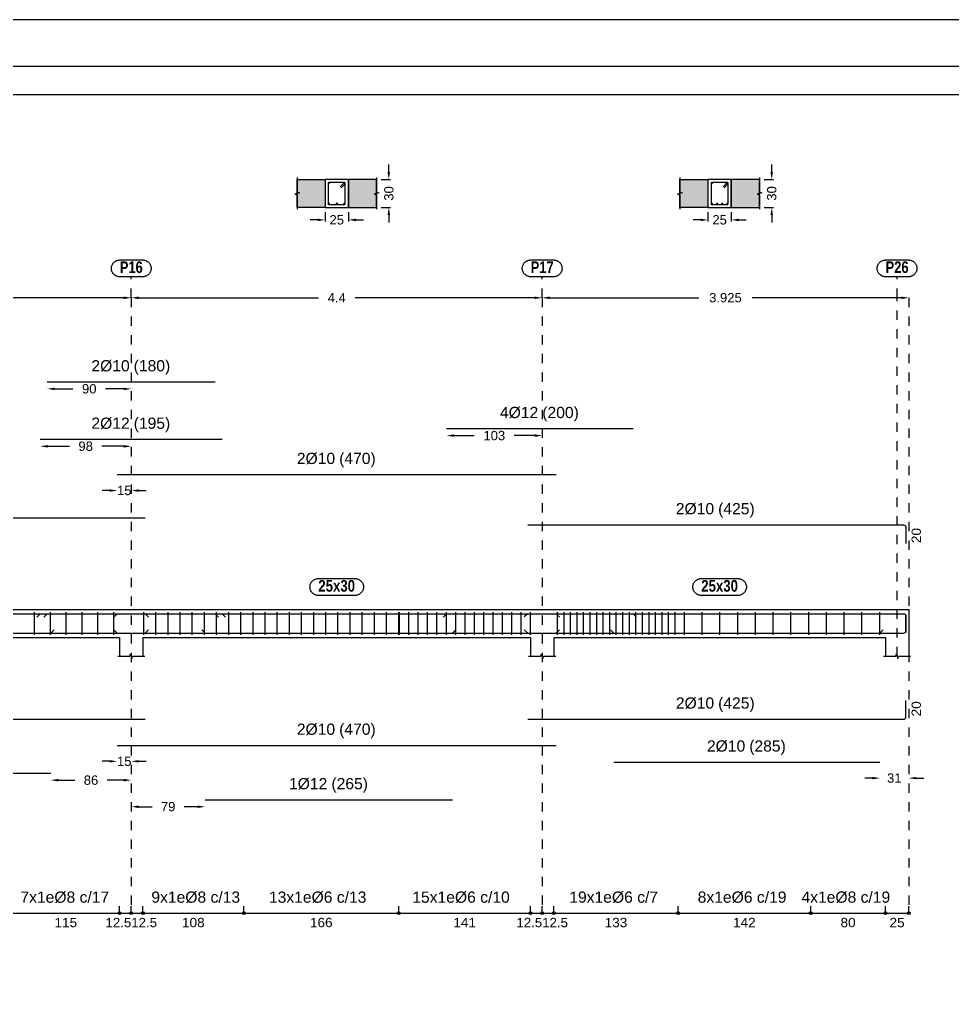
# Model space of a CAD drawing. Extents: x 2455 to 9764, y -806 to 181.
# Drawn here: x 5068.25 to 5078.23, y -398.28 to -387.73 of the extents above; entities that cross this region are included whole.
import ezdxf
from ezdxf.enums import TextEntityAlignment as Align

# ---------------------------------------------------------------- set-up
doc = ezdxf.new("R2010")
doc.units = 0
doc.header["$LTSCALE"] = 0.2
doc.header["$MEASUREMENT"] = 0
doc.linetypes.add('CYPE_RAYAPUNTO', pattern=[0.4125, 0.2025, -0.105, 0, -0.105])
doc.linetypes.add('PUNTOS2', pattern=[0.125, 0, -0.125])
doc.layers.add('01_cartela', color=6, linetype='CONTINUOUS', plot=False)
for name, color, linetype in [('01_cotas', 4, 'CONTINUOUS'), ('01_parcela', 7, 'CONTINUOUS'), ('01_primera', 5, 'CONTINUOUS'), ('ALZ_CONT_NUDOS', 5, 'CONTINUOUS'), ('ALZ_CONT_VIG_HORMIGON', 5, 'CONTINUOUS'), ('ALZ_COT_COT_LIN_APOYOS', 120, 'CYPE_RAYAPUNTO'), ('ALZ_REF_REF_REFERENCIA', 3, 'CONTINUOUS'), ('ALZ_REF_TEXTO_REF_NOMBRE', 3, 'CONTINUOUS'), ('ARM_LONGITUDINAL_Ø10', 4, 'CONTINUOUS'), ('ARM_LONGITUDINAL_Ø12', 4, 'CONTINUOUS'), ('ARM_TRANSVERSAL_Ø6', 4, 'CONTINUOUS'), ('ARM_TRANSVERSAL_Ø8', 4, 'CONTINUOUS'), ('SEC_CONT_FORJADOS_SECCION', 8, 'CONTINUOUS'), ('SEC_CONT_VIG_HORMIGON_SECCION', 2, 'CONTINUOUS'), ('UNI_CORTANTES', 3, 'CONTINUOUS')]:
    doc.layers.add(name, color=color, linetype=linetype)
doc.layers.add('VIG_CARAS', color=5, linetype='CONTINUOUS', lineweight=9)
doc.styles.add('BERNARDO', font='GOTHICB.TTF')
doc.styles.add('CYPETXT_0.15', font='arial.ttf', dxfattribs={"height": 0.1})
doc.styles.add('Estilo1', font='swissel.ttf')
doc.styles.add('NIEVES2', font='sanss___.ttf')
doc.styles.add('ROMANS', font='romans')
doc.dimstyles.new('DECIMAL-50', dxfattribs={"dimtxt": 0.08, "dimasz": 0.15, "dimexe": 0.05, "dimexo": 0.05, "dimgap": 0.09, "dimtad": 0, "dimzin": 0, "dimdsep": 46, "dimtxsty": 'ROMANS', "dimblk": 'DOTSMALL', "dimcen": 0.09, "dimclrt": 7, "dimadec": 0, "dimazin": 0, "dimtfac": 1.38, "dimtix": 1, "dimtofl": 0, "dimtmove": 2, "dimatfit": 3, "dimldrblk": 'OBLIQUE', "dimfxl": 1, "dimtolj": 1, "dimtzin": 0, "dimarcsym": 0})

# ---------------------------------------------------------------- blocks, each defined once
blk = doc.blocks.new('*D78')
at = {"layer": '01_cotas', "color": 0, "linetype": 'PUNTOS2', "lineweight": -2, "transparency": 16777216}
for p, q in [((5071.519, -389.789), (5071.519, -389.922)), ((5071.769, -389.789), (5071.769, -389.922))]:
    blk.add_line(p, q, dxfattribs=at)
at = {"layer": '01_cotas', "color": 0, "lineweight": -2, "transparency": 16777216}
for p, q in [((5071.439, -389.872), (5071.359, -389.872)), ((5071.849, -389.872), (5071.929, -389.872))]:
    blk.add_line(p, q, dxfattribs=at)
at = {"layer": '01_cotas', "color": 0, "transparency": 16777216}
for points in [[(5071.439, -389.859), (5071.439, -389.886), (5071.519, -389.872)], [(5071.849, -389.859), (5071.849, -389.886), (5071.769, -389.872)]]:
    blk.add_solid(points, dxfattribs=at)
at = {"layer": '01_cotas', "color": 5, "transparency": 16777216, "insert": (5071.644, -389.872), "char_height": 0.1, "attachment_point": 5, "style": 'Estilo1'}
blk.add_mtext('\\A1;25', dxfattribs=at)
blk = doc.blocks.new('*D79')
at = {"layer": '01_cotas', "color": 0, "lineweight": -2, "transparency": 16777216}
for p, q in [((5072.202, -389.359), (5072.202, -389.279)), ((5072.202, -389.819), (5072.202, -389.899))]:
    blk.add_line(p, q, dxfattribs=at)
at = {"layer": '01_cotas', "color": 0, "linetype": 'PUNTOS2', "lineweight": -2, "transparency": 16777216}
for p, q in [((5072.119, -389.439), (5072.252, -389.439)), ((5072.119, -389.739), (5072.252, -389.739))]:
    blk.add_line(p, q, dxfattribs=at)
at = {"layer": '01_cotas', "color": 0, "transparency": 16777216}
for points in [[(5072.188, -389.359), (5072.215, -389.359), (5072.202, -389.439)], [(5072.188, -389.819), (5072.215, -389.819), (5072.202, -389.739)]]:
    blk.add_solid(points, dxfattribs=at)
at = {"layer": '01_cotas', "color": 5, "transparency": 16777216, "insert": (5072.202, -389.589), "char_height": 0.1, "attachment_point": 5, "rotation": 90, "style": 'Estilo1'}
blk.add_mtext('\\A1;30', dxfattribs=at)
blk = doc.blocks.new('*D80')
at = {"layer": '01_cotas', "color": 0, "linetype": 'PUNTOS2', "lineweight": -2, "transparency": 16777216}
for p, q in [((5075.619, -389.789), (5075.619, -389.922)), ((5075.869, -389.789), (5075.869, -389.922))]:
    blk.add_line(p, q, dxfattribs=at)
at = {"layer": '01_cotas', "color": 0, "lineweight": -2, "transparency": 16777216}
for p, q in [((5075.539, -389.872), (5075.459, -389.872)), ((5075.949, -389.872), (5076.029, -389.872))]:
    blk.add_line(p, q, dxfattribs=at)
at = {"layer": '01_cotas', "color": 0, "transparency": 16777216}
for points in [[(5075.539, -389.859), (5075.539, -389.886), (5075.619, -389.872)], [(5075.949, -389.859), (5075.949, -389.886), (5075.869, -389.872)]]:
    blk.add_solid(points, dxfattribs=at)
at = {"layer": '01_cotas', "color": 5, "transparency": 16777216, "insert": (5075.744, -389.872), "char_height": 0.1, "attachment_point": 5, "style": 'Estilo1'}
blk.add_mtext('\\A1;25', dxfattribs=at)
blk = doc.blocks.new('*D81')
at = {"layer": '01_cotas', "color": 0, "lineweight": -2, "transparency": 16777216}
for p, q in [((5076.302, -389.359), (5076.302, -389.279)), ((5076.302, -389.819), (5076.302, -389.899))]:
    blk.add_line(p, q, dxfattribs=at)
at = {"layer": '01_cotas', "color": 0, "linetype": 'PUNTOS2', "lineweight": -2, "transparency": 16777216}
for p, q in [((5076.219, -389.439), (5076.352, -389.439)), ((5076.219, -389.739), (5076.352, -389.739))]:
    blk.add_line(p, q, dxfattribs=at)
at = {"layer": '01_cotas', "color": 0, "transparency": 16777216}
for points in [[(5076.288, -389.359), (5076.315, -389.359), (5076.302, -389.439)], [(5076.288, -389.819), (5076.315, -389.819), (5076.302, -389.739)]]:
    blk.add_solid(points, dxfattribs=at)
at = {"layer": '01_cotas', "color": 5, "transparency": 16777216, "insert": (5076.302, -389.589), "char_height": 0.1, "attachment_point": 5, "rotation": 90, "style": 'Estilo1'}
blk.add_mtext('\\A1;30', dxfattribs=at)
blk = doc.blocks.new('*D83')
at = {"layer": '01_cotas', "color": 0, "lineweight": -2, "transparency": 16777216}
for p, q in [((5065.124, -390.706), (5067.047, -390.706)), ((5069.364, -390.706), (5067.44, -390.706))]:
    blk.add_line(p, q, dxfattribs=at)
at = {"layer": '01_cotas', "color": 0, "transparency": 16777216}
for points in [[(5065.124, -390.693), (5065.124, -390.72), (5065.044, -390.706)], [(5069.364, -390.693), (5069.364, -390.72), (5069.444, -390.706)]]:
    blk.add_solid(points, dxfattribs=at)
at = {"layer": '01_cotas', "color": 5, "transparency": 16777216, "insert": (5067.244, -390.706), "char_height": 0.1, "attachment_point": 5, "style": 'Estilo1'}
blk.add_mtext('\\A1;4.4', dxfattribs=at)
blk = doc.blocks.new('*D84')
at = {"layer": '01_cotas', "color": 0, "lineweight": -2, "transparency": 16777216}
for p, q in [((5069.524, -390.706), (5071.447, -390.706)), ((5073.764, -390.706), (5071.84, -390.706))]:
    blk.add_line(p, q, dxfattribs=at)
at = {"layer": '01_cotas', "color": 0, "transparency": 16777216}
for points in [[(5069.524, -390.693), (5069.524, -390.72), (5069.444, -390.706)], [(5073.764, -390.693), (5073.764, -390.72), (5073.844, -390.706)]]:
    blk.add_solid(points, dxfattribs=at)
at = {"layer": '01_cotas', "color": 5, "transparency": 16777216, "insert": (5071.644, -390.706), "char_height": 0.1, "attachment_point": 5, "style": 'Estilo1'}
blk.add_mtext('\\A1;4.4', dxfattribs=at)
blk = doc.blocks.new('*D85')
at = {"layer": '01_cotas', "color": 0, "lineweight": -2, "transparency": 16777216}
for p, q in [((5073.924, -390.706), (5075.521, -390.706)), ((5077.689, -390.706), (5076.091, -390.706))]:
    blk.add_line(p, q, dxfattribs=at)
at = {"layer": '01_cotas', "color": 0, "transparency": 16777216}
for points in [[(5073.924, -390.693), (5073.924, -390.72), (5073.844, -390.706)], [(5077.689, -390.693), (5077.689, -390.72), (5077.769, -390.706)]]:
    blk.add_solid(points, dxfattribs=at)
at = {"layer": '01_cotas', "color": 5, "transparency": 16777216, "insert": (5075.806, -390.706), "char_height": 0.1, "attachment_point": 5, "style": 'Estilo1'}
blk.add_mtext('\\A1;3.925', dxfattribs=at)
blk = doc.blocks.new('*D88')
at = {"layer": '01_cotas', "color": 0, "lineweight": -2, "transparency": 16777216}
for p, q in [((5069.214, -392.77), (5069.134, -392.77)), ((5069.524, -392.77), (5069.604, -392.77))]:
    blk.add_line(p, q, dxfattribs=at)
at = {"layer": '01_cotas', "color": 0, "transparency": 16777216}
for points in [[(5069.214, -392.757), (5069.214, -392.783), (5069.294, -392.77)], [(5069.524, -392.757), (5069.524, -392.783), (5069.444, -392.77)]]:
    blk.add_solid(points, dxfattribs=at)
at = {"layer": '01_cotas', "color": 5, "transparency": 16777216, "insert": (5069.369, -392.77), "char_height": 0.1, "attachment_point": 5, "style": 'Estilo1'}
blk.add_mtext('\\A1;15', dxfattribs=at)
blk = doc.blocks.new('*D89')
at = {"layer": '01_cotas', "color": 0, "lineweight": -2, "transparency": 16777216}
for p, q in [((5069.214, -395.669), (5069.134, -395.669)), ((5069.524, -395.669), (5069.604, -395.669))]:
    blk.add_line(p, q, dxfattribs=at)
at = {"layer": '01_cotas', "color": 0, "transparency": 16777216}
for points in [[(5069.214, -395.656), (5069.214, -395.682), (5069.294, -395.669)], [(5069.524, -395.656), (5069.524, -395.682), (5069.444, -395.669)]]:
    blk.add_solid(points, dxfattribs=at)
at = {"layer": '01_cotas', "color": 5, "transparency": 16777216, "insert": (5069.369, -395.669), "char_height": 0.1, "attachment_point": 5, "style": 'Estilo1'}
blk.add_mtext('\\A1;15', dxfattribs=at)
blk = doc.blocks.new('*D92')
at = {"layer": '01_cotas', "color": 0, "lineweight": -2, "transparency": 16777216}
for p, q in [((5068.549, -392.296), (5068.783, -392.296)), ((5069.364, -392.296), (5069.13, -392.296))]:
    blk.add_line(p, q, dxfattribs=at)
at = {"layer": '01_cotas', "color": 0, "transparency": 16777216}
for points in [[(5068.549, -392.283), (5068.549, -392.31), (5068.469, -392.296)], [(5069.364, -392.283), (5069.364, -392.31), (5069.444, -392.296)]]:
    blk.add_solid(points, dxfattribs=at)
at = {"layer": '01_cotas', "color": 5, "transparency": 16777216, "insert": (5068.956, -392.296), "char_height": 0.1, "attachment_point": 5, "style": 'Estilo1'}
blk.add_mtext('\\A1;98', dxfattribs=at)
blk = doc.blocks.new('*D93')
at = {"layer": '01_cotas', "color": 0, "lineweight": -2, "transparency": 16777216}
for p, q in [((5068.624, -391.681), (5068.82, -391.681)), ((5069.364, -391.681), (5069.167, -391.681))]:
    blk.add_line(p, q, dxfattribs=at)
at = {"layer": '01_cotas', "color": 0, "transparency": 16777216}
for points in [[(5068.624, -391.668), (5068.624, -391.695), (5068.544, -391.681)], [(5069.364, -391.668), (5069.364, -391.695), (5069.444, -391.681)]]:
    blk.add_solid(points, dxfattribs=at)
at = {"layer": '01_cotas', "color": 5, "transparency": 16777216, "insert": (5068.994, -391.681), "char_height": 0.1, "attachment_point": 5, "style": 'Estilo1'}
blk.add_mtext('\\A1;90', dxfattribs=at)
blk = doc.blocks.new('*D94')
at = {"layer": '01_cotas', "color": 0, "lineweight": -2, "transparency": 16777216}
for p, q in [((5072.899, -392.182), (5073.117, -392.182)), ((5073.764, -392.182), (5073.545, -392.182))]:
    blk.add_line(p, q, dxfattribs=at)
at = {"layer": '01_cotas', "color": 0, "transparency": 16777216}
for points in [[(5072.899, -392.168), (5072.899, -392.195), (5072.819, -392.182)], [(5073.764, -392.168), (5073.764, -392.195), (5073.844, -392.182)]]:
    blk.add_solid(points, dxfattribs=at)
at = {"layer": '01_cotas', "color": 5, "transparency": 16777216, "insert": (5073.331, -392.182), "char_height": 0.1, "attachment_point": 5, "style": 'Estilo1'}
blk.add_mtext('\\A1;103', dxfattribs=at)
blk = doc.blocks.new('*D96')
at = {"layer": '01_cotas', "color": 0, "lineweight": -2, "transparency": 16777216}
for p, q in [((5068.662, -395.871), (5068.839, -395.871)), ((5069.364, -395.871), (5069.186, -395.871))]:
    blk.add_line(p, q, dxfattribs=at)
at = {"layer": '01_cotas', "color": 0, "transparency": 16777216}
for points in [[(5068.662, -395.857), (5068.662, -395.884), (5068.582, -395.871)], [(5069.364, -395.857), (5069.364, -395.884), (5069.444, -395.871)]]:
    blk.add_solid(points, dxfattribs=at)
at = {"layer": '01_cotas', "color": 5, "transparency": 16777216, "insert": (5069.013, -395.871), "char_height": 0.1, "attachment_point": 5, "style": 'Estilo1'}
blk.add_mtext('\\A1;86', dxfattribs=at)
blk = doc.blocks.new('*D97')
at = {"layer": '01_cotas', "color": 0, "lineweight": -2, "transparency": 16777216}
for p, q in [((5069.524, -396.155), (5069.667, -396.155)), ((5070.155, -396.155), (5070.012, -396.155))]:
    blk.add_line(p, q, dxfattribs=at)
at = {"layer": '01_cotas', "color": 0, "transparency": 16777216}
for points in [[(5069.524, -396.142), (5069.524, -396.169), (5069.444, -396.155)], [(5070.155, -396.142), (5070.155, -396.169), (5070.235, -396.155)]]:
    blk.add_solid(points, dxfattribs=at)
at = {"layer": '01_cotas', "color": 5, "transparency": 16777216, "insert": (5069.839, -396.155), "char_height": 0.1, "attachment_point": 5, "style": 'Estilo1'}
blk.add_mtext('\\A1;79', dxfattribs=at)
blk = doc.blocks.new('*D98')
at = {"layer": '01_cotas', "color": 0, "lineweight": -2, "transparency": 16777216}
for p, q in [((5077.38, -395.849), (5077.3, -395.849)), ((5077.849, -395.849), (5077.929, -395.849))]:
    blk.add_line(p, q, dxfattribs=at)
at = {"layer": '01_cotas', "color": 0, "transparency": 16777216}
for points in [[(5077.38, -395.835), (5077.38, -395.862), (5077.46, -395.849)], [(5077.849, -395.835), (5077.849, -395.862), (5077.769, -395.849)]]:
    blk.add_solid(points, dxfattribs=at)
at = {"layer": '01_cotas', "color": 5, "transparency": 16777216, "insert": (5077.614, -395.849), "char_height": 0.1, "attachment_point": 5, "style": 'Estilo1'}
blk.add_mtext('\\A1;31', dxfattribs=at)

msp = doc.modelspace()

# ---------------------------------------------------------------- hatches: boundary and pattern name
at = {"layer": 'SEC_CONT_FORJADOS_SECCION', "true_color": 0xdad7d3}
for points in [[(5071.219, -389.439), (5071.519, -389.439), (5071.519, -389.739), (5071.219, -389.739)], [(5072.069, -389.439), (5071.769, -389.439), (5071.769, -389.739), (5072.069, -389.739)], [(5075.319, -389.439), (5075.619, -389.439), (5075.619, -389.739), (5075.319, -389.739)], [(5076.169, -389.439), (5075.869, -389.439), (5075.869, -389.739), (5076.169, -389.739)]]:
    msp.add_hatch(color=254, dxfattribs=at).paths.add_polyline_path(points)

# ---------------------------------------------------------------- linework, layer by layer
at = {"layer": '01_cartela', "color": 3}
msp.add_lwpolyline([(5059.571, -387.729), (5059.571, -409.264), (5090.209, -409.264), (5090.209, -387.729)], close=True, dxfattribs=at)
at = {"layer": '01_parcela', "color": 7, "ltscale": 2.5}
msp.add_line((5087.943, -388.229), (5060.071, -388.229), dxfattribs=at)
at = {"layer": '01_primera', "ltscale": 2.5}
msp.add_line((5060.071, -388.531), (5087.943, -388.531), dxfattribs=at)
at = {"layer": 'ALZ_CONT_NUDOS'}
for p, q in [((5069.319, -394.343), (5069.319, -394.543)), ((5069.569, -394.343), (5069.569, -394.543)), ((5073.719, -394.343), (5073.719, -394.543)), ((5073.969, -394.343), (5073.969, -394.543)), ((5077.519, -394.343), (5077.519, -394.543)), ((5077.769, -394.343), (5077.769, -394.543))]:
    msp.add_line(p, q, dxfattribs=at)
for points in [[(5069.319, -394.043), (5069.569, -394.043)], [(5073.719, -394.043), (5073.969, -394.043)], [(5077.519, -394.043), (5077.769, -394.043), (5077.769, -394.343)], [(5069.299, -394.543), (5069.429, -394.543), (5069.436, -394.518), (5069.451, -394.568), (5069.459, -394.543), (5069.589, -394.543)], [(5073.699, -394.543), (5073.829, -394.543), (5073.836, -394.518), (5073.851, -394.568), (5073.859, -394.543), (5073.989, -394.543)], [(5077.499, -394.543), (5077.629, -394.543), (5077.636, -394.518), (5077.651, -394.568), (5077.659, -394.543), (5077.789, -394.543)]]:
    msp.add_lwpolyline(points, dxfattribs=at)
at = {"layer": 'ALZ_CONT_VIG_HORMIGON'}
for p, q in [((5065.169, -394.043), (5069.319, -394.043)), ((5069.569, -394.043), (5073.719, -394.043)), ((5073.969, -394.043), (5077.519, -394.043)), ((5065.169, -394.343), (5069.319, -394.343)), ((5069.569, -394.343), (5073.719, -394.343)), ((5073.969, -394.343), (5077.519, -394.343))]:
    msp.add_line(p, q, dxfattribs=at)
at = {"layer": 'ALZ_COT_COT_LIN_APOYOS'}
for p, q in [((5069.444, -390.706), (5069.444, -390.481)), ((5073.844, -390.706), (5073.844, -390.481)), ((5077.644, -390.706), (5077.644, -390.481)), ((5069.444, -390.706), (5069.444, -397.295)), ((5073.844, -390.706), (5073.844, -397.295)), ((5077.644, -394.543), (5077.644, -390.706)), ((5077.769, -390.706), (5077.769, -397.295))]:
    msp.add_line(p, q, dxfattribs=at)
at = {"layer": 'ALZ_REF_REF_REFERENCIA'}
for points in [[(5069.567, -390.301), (5069.573, -390.302), (5069.579, -390.302), (5069.585, -390.303), (5069.59, -390.305), (5069.596, -390.306), (5069.602, -390.309), (5069.607, -390.311), (5069.612, -390.314), (5069.618, -390.317), (5069.622, -390.321), (5069.627, -390.325), (5069.631, -390.329), (5069.635, -390.333), (5069.639, -390.338), (5069.642, -390.343), (5069.646, -390.348), (5069.648, -390.354), (5069.651, -390.359), (5069.653, -390.365), (5069.654, -390.371), (5069.655, -390.376), (5069.656, -390.382), (5069.657, -390.388), (5069.657, -390.394), (5069.656, -390.4), (5069.655, -390.406), (5069.654, -390.412), (5069.653, -390.418), (5069.651, -390.424), (5069.648, -390.429), (5069.646, -390.435), (5069.642, -390.44), (5069.639, -390.445), (5069.635, -390.45), (5069.631, -390.454), (5069.627, -390.458), (5069.622, -390.462), (5069.618, -390.466), (5069.612, -390.469), (5069.607, -390.472), (5069.602, -390.474), (5069.596, -390.476), (5069.59, -390.478), (5069.585, -390.48), (5069.579, -390.481), (5069.573, -390.481), (5069.567, -390.481), (5069.321, -390.481), (5069.315, -390.481), (5069.309, -390.481), (5069.303, -390.48), (5069.297, -390.478), (5069.291, -390.476), (5069.285, -390.474), (5069.28, -390.472), (5069.275, -390.469), (5069.27, -390.466), (5069.265, -390.462), (5069.26, -390.458), (5069.256, -390.454), (5069.252, -390.45), (5069.248, -390.445), (5069.245, -390.44), (5069.242, -390.435), (5069.239, -390.429), (5069.237, -390.424), (5069.235, -390.418), (5069.233, -390.412), (5069.232, -390.406), (5069.231, -390.4), (5069.231, -390.394), (5069.231, -390.388), (5069.231, -390.382), (5069.232, -390.376), (5069.233, -390.371), (5069.235, -390.365), (5069.237, -390.359), (5069.239, -390.354), (5069.242, -390.348), (5069.245, -390.343), (5069.248, -390.338), (5069.252, -390.333), (5069.256, -390.329), (5069.26, -390.325), (5069.265, -390.321), (5069.27, -390.317), (5069.275, -390.314), (5069.28, -390.311), (5069.285, -390.309), (5069.291, -390.306), (5069.297, -390.305), (5069.303, -390.303), (5069.309, -390.302), (5069.315, -390.302), (5069.321, -390.301), (5069.567, -390.301)], [(5073.967, -390.301), (5073.973, -390.302), (5073.979, -390.302), (5073.985, -390.303), (5073.99, -390.305), (5073.996, -390.306), (5074.002, -390.309), (5074.007, -390.311), (5074.012, -390.314), (5074.018, -390.317), (5074.022, -390.321), (5074.027, -390.325), (5074.031, -390.329), (5074.035, -390.333), (5074.039, -390.338), (5074.042, -390.343), (5074.046, -390.348), (5074.048, -390.354), (5074.051, -390.359), (5074.053, -390.365), (5074.054, -390.371), (5074.055, -390.376), (5074.056, -390.382), (5074.057, -390.388), (5074.057, -390.394), (5074.056, -390.4), (5074.055, -390.406), (5074.054, -390.412), (5074.053, -390.418), (5074.051, -390.424), (5074.048, -390.429), (5074.046, -390.435), (5074.042, -390.44), (5074.039, -390.445), (5074.035, -390.45), (5074.031, -390.454), (5074.027, -390.458), (5074.022, -390.462), (5074.018, -390.466), (5074.012, -390.469), (5074.007, -390.472), (5074.002, -390.474), (5073.996, -390.476), (5073.99, -390.478), (5073.985, -390.48), (5073.979, -390.481), (5073.973, -390.481), (5073.967, -390.481), (5073.721, -390.481), (5073.715, -390.481), (5073.709, -390.481), (5073.703, -390.48), (5073.697, -390.478), (5073.691, -390.476), (5073.685, -390.474), (5073.68, -390.472), (5073.675, -390.469), (5073.67, -390.466), (5073.665, -390.462), (5073.66, -390.458), (5073.656, -390.454), (5073.652, -390.45), (5073.648, -390.445), (5073.645, -390.44), (5073.642, -390.435), (5073.639, -390.429), (5073.637, -390.424), (5073.635, -390.418), (5073.633, -390.412), (5073.632, -390.406), (5073.631, -390.4), (5073.631, -390.394), (5073.631, -390.388), (5073.631, -390.382), (5073.632, -390.376), (5073.633, -390.371), (5073.635, -390.365), (5073.637, -390.359), (5073.639, -390.354), (5073.642, -390.348), (5073.645, -390.343), (5073.648, -390.338), (5073.652, -390.333), (5073.656, -390.329), (5073.66, -390.325), (5073.665, -390.321), (5073.67, -390.317), (5073.675, -390.314), (5073.68, -390.311), (5073.685, -390.309), (5073.691, -390.306), (5073.697, -390.305), (5073.703, -390.303), (5073.709, -390.302), (5073.715, -390.302), (5073.721, -390.301), (5073.967, -390.301)], [(5077.767, -390.301), (5077.773, -390.302), (5077.779, -390.302), (5077.785, -390.303), (5077.79, -390.305), (5077.796, -390.306), (5077.802, -390.309), (5077.807, -390.311), (5077.812, -390.314), (5077.818, -390.317), (5077.822, -390.321), (5077.827, -390.325), (5077.831, -390.329), (5077.835, -390.333), (5077.839, -390.338), (5077.842, -390.343), (5077.846, -390.348), (5077.848, -390.354), (5077.851, -390.359), (5077.853, -390.365), (5077.854, -390.371), (5077.855, -390.376), (5077.856, -390.382), (5077.857, -390.388), (5077.857, -390.394), (5077.856, -390.4), (5077.855, -390.406), (5077.854, -390.412), (5077.853, -390.418), (5077.851, -390.424), (5077.848, -390.429), (5077.846, -390.435), (5077.842, -390.44), (5077.839, -390.445), (5077.835, -390.45), (5077.831, -390.454), (5077.827, -390.458), (5077.822, -390.462), (5077.818, -390.466), (5077.812, -390.469), (5077.807, -390.472), (5077.802, -390.474), (5077.796, -390.476), (5077.79, -390.478), (5077.785, -390.48), (5077.779, -390.481), (5077.773, -390.481), (5077.767, -390.481), (5077.521, -390.481), (5077.515, -390.481), (5077.509, -390.481), (5077.503, -390.48), (5077.497, -390.478), (5077.491, -390.476), (5077.485, -390.474), (5077.48, -390.472), (5077.475, -390.469), (5077.47, -390.466), (5077.465, -390.462), (5077.46, -390.458), (5077.456, -390.454), (5077.452, -390.45), (5077.448, -390.445), (5077.445, -390.44), (5077.442, -390.435), (5077.439, -390.429), (5077.437, -390.424), (5077.435, -390.418), (5077.433, -390.412), (5077.432, -390.406), (5077.431, -390.4), (5077.431, -390.394), (5077.431, -390.388), (5077.431, -390.382), (5077.432, -390.376), (5077.433, -390.371), (5077.435, -390.365), (5077.437, -390.359), (5077.439, -390.354), (5077.442, -390.348), (5077.445, -390.343), (5077.448, -390.338), (5077.452, -390.333), (5077.456, -390.329), (5077.46, -390.325), (5077.465, -390.321), (5077.47, -390.317), (5077.475, -390.314), (5077.48, -390.311), (5077.485, -390.309), (5077.491, -390.306), (5077.497, -390.305), (5077.503, -390.303), (5077.509, -390.302), (5077.515, -390.302), (5077.521, -390.301), (5077.767, -390.301)]]:
    msp.add_lwpolyline(points, close=True, dxfattribs=at)
at = {"layer": 'ALZ_REF_TEXTO_REF_NOMBRE', "color": 5}
for points in [[(5071.84, -393.713), (5071.846, -393.713), (5071.852, -393.713), (5071.858, -393.714), (5071.864, -393.716), (5071.87, -393.718), (5071.875, -393.72), (5071.881, -393.722), (5071.886, -393.725), (5071.891, -393.728), (5071.896, -393.732), (5071.9, -393.736), (5071.905, -393.74), (5071.909, -393.744), (5071.913, -393.749), (5071.916, -393.754), (5071.919, -393.759), (5071.922, -393.765), (5071.924, -393.77), (5071.926, -393.776), (5071.928, -393.782), (5071.929, -393.788), (5071.93, -393.794), (5071.93, -393.8), (5071.93, -393.806), (5071.93, -393.812), (5071.929, -393.818), (5071.928, -393.823), (5071.926, -393.829), (5071.924, -393.835), (5071.922, -393.84), (5071.919, -393.846), (5071.916, -393.851), (5071.913, -393.856), (5071.909, -393.861), (5071.905, -393.865), (5071.9, -393.869), (5071.896, -393.873), (5071.891, -393.877), (5071.886, -393.88), (5071.881, -393.883), (5071.875, -393.885), (5071.87, -393.888), (5071.864, -393.889), (5071.858, -393.891), (5071.852, -393.892), (5071.846, -393.892), (5071.84, -393.893), (5071.447, -393.893), (5071.441, -393.892), (5071.435, -393.892), (5071.429, -393.891), (5071.423, -393.889), (5071.418, -393.888), (5071.412, -393.885), (5071.407, -393.883), (5071.401, -393.88), (5071.396, -393.877), (5071.391, -393.873), (5071.387, -393.869), (5071.382, -393.865), (5071.378, -393.861), (5071.375, -393.856), (5071.371, -393.851), (5071.368, -393.846), (5071.365, -393.84), (5071.363, -393.835), (5071.361, -393.829), (5071.36, -393.823), (5071.358, -393.818), (5071.358, -393.812), (5071.357, -393.806), (5071.357, -393.8), (5071.358, -393.794), (5071.358, -393.788), (5071.36, -393.782), (5071.361, -393.776), (5071.363, -393.77), (5071.365, -393.765), (5071.368, -393.759), (5071.371, -393.754), (5071.375, -393.749), (5071.378, -393.744), (5071.382, -393.74), (5071.387, -393.736), (5071.391, -393.732), (5071.396, -393.728), (5071.401, -393.725), (5071.407, -393.722), (5071.412, -393.72), (5071.418, -393.718), (5071.423, -393.716), (5071.429, -393.714), (5071.435, -393.713), (5071.441, -393.713), (5071.447, -393.713), (5071.84, -393.713)], [(5075.94, -393.713), (5075.946, -393.713), (5075.952, -393.713), (5075.958, -393.714), (5075.964, -393.716), (5075.97, -393.718), (5075.975, -393.72), (5075.981, -393.722), (5075.986, -393.725), (5075.991, -393.728), (5075.996, -393.732), (5076, -393.736), (5076.005, -393.74), (5076.009, -393.744), (5076.013, -393.749), (5076.016, -393.754), (5076.019, -393.759), (5076.022, -393.765), (5076.024, -393.77), (5076.026, -393.776), (5076.028, -393.782), (5076.029, -393.788), (5076.03, -393.794), (5076.03, -393.8), (5076.03, -393.806), (5076.03, -393.812), (5076.029, -393.818), (5076.028, -393.823), (5076.026, -393.829), (5076.024, -393.835), (5076.022, -393.84), (5076.019, -393.846), (5076.016, -393.851), (5076.013, -393.856), (5076.009, -393.861), (5076.005, -393.865), (5076, -393.869), (5075.996, -393.873), (5075.991, -393.877), (5075.986, -393.88), (5075.981, -393.883), (5075.975, -393.885), (5075.97, -393.888), (5075.964, -393.889), (5075.958, -393.891), (5075.952, -393.892), (5075.946, -393.892), (5075.94, -393.893), (5075.547, -393.893), (5075.541, -393.892), (5075.535, -393.892), (5075.529, -393.891), (5075.523, -393.889), (5075.518, -393.888), (5075.512, -393.885), (5075.507, -393.883), (5075.501, -393.88), (5075.496, -393.877), (5075.491, -393.873), (5075.487, -393.869), (5075.482, -393.865), (5075.478, -393.861), (5075.475, -393.856), (5075.471, -393.851), (5075.468, -393.846), (5075.465, -393.84), (5075.463, -393.835), (5075.461, -393.829), (5075.46, -393.823), (5075.458, -393.818), (5075.458, -393.812), (5075.457, -393.806), (5075.457, -393.8), (5075.458, -393.794), (5075.458, -393.788), (5075.46, -393.782), (5075.461, -393.776), (5075.463, -393.77), (5075.465, -393.765), (5075.468, -393.759), (5075.471, -393.754), (5075.475, -393.749), (5075.478, -393.744), (5075.482, -393.74), (5075.487, -393.736), (5075.491, -393.732), (5075.496, -393.728), (5075.501, -393.725), (5075.507, -393.722), (5075.512, -393.72), (5075.518, -393.718), (5075.523, -393.716), (5075.529, -393.714), (5075.535, -393.713), (5075.541, -393.713), (5075.547, -393.713), (5075.94, -393.713)]]:
    msp.add_lwpolyline(points, close=True, dxfattribs=at)
at = {"layer": 'ARM_LONGITUDINAL_Ø10'}
for p, q in [((5068.544, -394.089), (5068.508, -394.124)), ((5069.294, -394.089), (5069.258, -394.124)), ((5069.594, -394.089), (5069.629, -394.124)), ((5070.344, -394.089), (5070.379, -394.124)), ((5073.689, -394.089), (5073.652, -394.122)), ((5073.994, -394.089), (5074.029, -394.124)), ((5069.294, -394.297), (5069.258, -394.261)), ((5069.594, -394.297), (5069.629, -394.261)), ((5073.689, -394.297), (5073.652, -394.263)), ((5073.994, -394.297), (5074.029, -394.261)), ((5074.61, -394.297), (5074.574, -394.261)), ((5077.46, -394.297), (5077.495, -394.261))]:
    msp.add_line(p, q, dxfattribs=at)
for points in [[(5068.544, -391.606), (5070.344, -391.606)], [(5069.294, -392.599), (5073.994, -392.599)], [(5064.894, -393.062), (5069.594, -393.062)], [(5073.689, -393.137), (5077.714, -393.137), (5077.723, -393.139), (5077.731, -393.144), (5077.737, -393.152), (5077.739, -393.162), (5077.739, -393.337)], [(5064.894, -394.089), (5069.594, -394.089)], [(5068.544, -394.089), (5070.344, -394.089)], [(5069.294, -394.089), (5073.994, -394.089)], [(5073.689, -394.089), (5077.714, -394.089), (5077.723, -394.09), (5077.731, -394.096), (5077.737, -394.104), (5077.739, -394.114), (5077.739, -394.289)], [(5073.689, -394.297), (5077.714, -394.297), (5077.723, -394.295), (5077.731, -394.289), (5077.737, -394.281), (5077.739, -394.272), (5077.739, -394.097)], [(5064.894, -394.297), (5069.594, -394.297)], [(5069.294, -394.297), (5073.994, -394.297)], [(5074.61, -394.297), (5077.46, -394.297)], [(5073.689, -395.218), (5077.714, -395.218), (5077.723, -395.216), (5077.731, -395.21), (5077.737, -395.202), (5077.739, -395.193), (5077.739, -395.018)], [(5064.894, -395.218), (5069.594, -395.218)], [(5069.294, -395.498), (5073.994, -395.498)], [(5074.61, -395.678), (5077.46, -395.678)]]:
    msp.add_lwpolyline(points, dxfattribs=at)
for centre in [(5071.56, -389.48), (5071.728, -389.48), (5075.66, -389.48), (5075.828, -389.48), (5071.56, -389.698), (5071.728, -389.698), (5075.66, -389.698), (5075.716, -389.698), (5075.772, -389.698), (5075.828, -389.698)]:
    msp.add_circle(centre, 0.005, dxfattribs=at)
at = {"layer": 'ARM_LONGITUDINAL_Ø12'}
for p, q in [((5068.469, -394.089), (5068.433, -394.124)), ((5070.419, -394.089), (5070.454, -394.124)), ((5072.819, -394.089), (5072.783, -394.124)), ((5074.819, -394.089), (5074.854, -394.124)), ((5068.582, -394.297), (5068.618, -394.261)), ((5070.235, -394.297), (5070.199, -394.261)), ((5072.885, -394.297), (5072.92, -394.261))]:
    msp.add_line(p, q, dxfattribs=at)
for points in [[(5072.819, -392.107), (5074.819, -392.107)], [(5068.469, -392.221), (5070.419, -392.221)], [(5068.469, -394.089), (5070.419, -394.089)], [(5072.819, -394.089), (5074.819, -394.089)], [(5065.932, -394.297), (5068.582, -394.297)], [(5070.235, -394.297), (5072.885, -394.297)], [(5065.932, -395.796), (5068.582, -395.796)], [(5070.235, -396.08), (5072.885, -396.08)]]:
    msp.add_lwpolyline(points, dxfattribs=at)
msp.add_circle((5071.644, -389.697), 0.006, dxfattribs=at)
at = {"layer": 'ARM_TRANSVERSAL_Ø6'}
for p, q in [((5070.744, -394.073), (5070.744, -394.313)), ((5070.874, -394.073), (5070.874, -394.313)), ((5071.004, -394.073), (5071.004, -394.313)), ((5071.134, -394.073), (5071.134, -394.313)), ((5071.264, -394.073), (5071.264, -394.313)), ((5071.394, -394.073), (5071.394, -394.313)), ((5071.524, -394.073), (5071.524, -394.313)), ((5071.654, -394.073), (5071.654, -394.313)), ((5071.784, -394.073), (5071.784, -394.313)), ((5071.914, -394.073), (5071.914, -394.313)), ((5072.044, -394.073), (5072.044, -394.313)), ((5072.174, -394.073), (5072.174, -394.313)), ((5072.304, -394.073), (5072.304, -394.313)), ((5072.314, -394.073), (5072.314, -394.313)), ((5072.414, -394.073), (5072.414, -394.313)), ((5072.514, -394.073), (5072.514, -394.313)), ((5072.614, -394.073), (5072.614, -394.313)), ((5072.714, -394.073), (5072.714, -394.313)), ((5072.814, -394.073), (5072.814, -394.313)), ((5072.914, -394.073), (5072.914, -394.313)), ((5073.014, -394.073), (5073.014, -394.313)), ((5073.114, -394.073), (5073.114, -394.313)), ((5073.214, -394.073), (5073.214, -394.313)), ((5073.314, -394.073), (5073.314, -394.313)), ((5073.414, -394.073), (5073.414, -394.313)), ((5073.514, -394.073), (5073.514, -394.313)), ((5073.614, -394.073), (5073.614, -394.313)), ((5073.714, -394.073), (5073.714, -394.313)), ((5074.004, -394.073), (5074.004, -394.313)), ((5074.074, -394.073), (5074.074, -394.313)), ((5074.144, -394.073), (5074.144, -394.313)), ((5074.214, -394.073), (5074.214, -394.313)), ((5074.284, -394.073), (5074.284, -394.313)), ((5074.354, -394.073), (5074.354, -394.313)), ((5074.424, -394.073), (5074.424, -394.313)), ((5074.494, -394.073), (5074.494, -394.313)), ((5074.564, -394.073), (5074.564, -394.313)), ((5074.634, -394.073), (5074.634, -394.313)), ((5074.704, -394.073), (5074.704, -394.313)), ((5074.774, -394.073), (5074.774, -394.313)), ((5074.844, -394.073), (5074.844, -394.313)), ((5074.914, -394.073), (5074.914, -394.313)), ((5074.984, -394.073), (5074.984, -394.313)), ((5075.054, -394.073), (5075.054, -394.313)), ((5075.124, -394.073), (5075.124, -394.313)), ((5075.194, -394.073), (5075.194, -394.313)), ((5075.264, -394.073), (5075.264, -394.313)), ((5075.364, -394.073), (5075.364, -394.313)), ((5075.554, -394.073), (5075.554, -394.313)), ((5075.744, -394.073), (5075.744, -394.313)), ((5075.934, -394.073), (5075.934, -394.313)), ((5076.124, -394.073), (5076.124, -394.313)), ((5076.314, -394.073), (5076.314, -394.313)), ((5076.504, -394.073), (5076.504, -394.313)), ((5076.694, -394.073), (5076.694, -394.313))]:
    msp.add_line(p, q, dxfattribs=at)
for points in [[(5071.691, -389.528), (5071.733, -389.486), (5071.734, -389.485), (5071.735, -389.483), (5071.735, -389.482), (5071.736, -389.48), (5071.735, -389.479), (5071.735, -389.477), (5071.734, -389.476), (5071.733, -389.475), (5071.732, -389.474), (5071.731, -389.473), (5071.729, -389.473), (5071.728, -389.472), (5071.56, -389.472), (5071.557, -389.473), (5071.554, -389.475), (5071.552, -389.477), (5071.552, -389.48), (5071.552, -389.698), (5071.552, -389.701), (5071.554, -389.704), (5071.557, -389.706), (5071.56, -389.706), (5071.728, -389.706), (5071.731, -389.706), (5071.733, -389.704), (5071.735, -389.701), (5071.736, -389.698), (5071.736, -389.48), (5071.735, -389.479), (5071.735, -389.477), (5071.734, -389.476), (5071.733, -389.475), (5071.732, -389.474), (5071.731, -389.473), (5071.729, -389.473), (5071.728, -389.472), (5071.726, -389.473), (5071.725, -389.473), (5071.723, -389.474), (5071.722, -389.475), (5071.68, -389.517)], [(5075.791, -389.528), (5075.833, -389.486), (5075.834, -389.485), (5075.835, -389.483), (5075.835, -389.482), (5075.836, -389.48), (5075.835, -389.479), (5075.835, -389.477), (5075.834, -389.476), (5075.833, -389.475), (5075.832, -389.474), (5075.831, -389.473), (5075.829, -389.473), (5075.828, -389.472), (5075.66, -389.472), (5075.657, -389.473), (5075.654, -389.475), (5075.652, -389.477), (5075.652, -389.48), (5075.652, -389.698), (5075.652, -389.701), (5075.654, -389.704), (5075.657, -389.706), (5075.66, -389.706), (5075.828, -389.706), (5075.831, -389.706), (5075.833, -389.704), (5075.835, -389.701), (5075.836, -389.698), (5075.836, -389.48), (5075.835, -389.479), (5075.835, -389.477), (5075.834, -389.476), (5075.833, -389.475), (5075.832, -389.474), (5075.831, -389.473), (5075.829, -389.473), (5075.828, -389.472), (5075.826, -389.473), (5075.825, -389.473), (5075.823, -389.474), (5075.822, -389.475), (5075.78, -389.517)]]:
    msp.add_lwpolyline(points, dxfattribs=at)
at = {"layer": 'ARM_TRANSVERSAL_Ø8'}
for p, q in [((5068.404, -394.073), (5068.404, -394.313)), ((5068.574, -394.073), (5068.574, -394.313)), ((5068.744, -394.073), (5068.744, -394.313)), ((5068.914, -394.073), (5068.914, -394.313)), ((5069.084, -394.073), (5069.084, -394.313)), ((5069.254, -394.073), (5069.254, -394.313)), ((5069.574, -394.073), (5069.574, -394.313)), ((5069.704, -394.073), (5069.704, -394.313)), ((5069.834, -394.073), (5069.834, -394.313)), ((5069.964, -394.073), (5069.964, -394.313)), ((5070.094, -394.073), (5070.094, -394.313)), ((5070.224, -394.073), (5070.224, -394.313)), ((5070.354, -394.073), (5070.354, -394.313)), ((5070.484, -394.073), (5070.484, -394.313)), ((5070.614, -394.073), (5070.614, -394.313)), ((5076.884, -394.073), (5076.884, -394.313)), ((5077.074, -394.073), (5077.074, -394.313)), ((5077.264, -394.073), (5077.264, -394.313)), ((5077.454, -394.073), (5077.454, -394.313))]:
    msp.add_line(p, q, dxfattribs=at)
at = {"layer": 'SEC_CONT_FORJADOS_SECCION'}
for points in [[(5071.219, -389.419), (5071.219, -389.574), (5071.244, -389.582), (5071.194, -389.597), (5071.219, -389.604), (5071.219, -389.759)], [(5071.219, -389.439), (5071.519, -389.439), (5071.519, -389.739), (5071.219, -389.739)], [(5072.069, -389.439), (5071.769, -389.439), (5071.769, -389.739), (5072.069, -389.739)], [(5072.069, -389.419), (5072.069, -389.574), (5072.094, -389.582), (5072.044, -389.597), (5072.069, -389.604), (5072.069, -389.759)], [(5075.319, -389.419), (5075.319, -389.574), (5075.344, -389.582), (5075.294, -389.597), (5075.319, -389.604), (5075.319, -389.759)], [(5075.319, -389.439), (5075.619, -389.439), (5075.619, -389.739), (5075.319, -389.739)], [(5076.169, -389.439), (5075.869, -389.439), (5075.869, -389.739), (5076.169, -389.739)], [(5076.169, -389.419), (5076.169, -389.574), (5076.194, -389.582), (5076.144, -389.597), (5076.169, -389.604), (5076.169, -389.759)]]:
    msp.add_lwpolyline(points, dxfattribs=at)
at = {"layer": 'SEC_CONT_FORJADOS_SECCION', "color": 254, "true_color": 0xdad7d3}
for points in [[(5071.219, -389.439), (5071.519, -389.439), (5071.519, -389.739), (5071.219, -389.739)], [(5072.069, -389.439), (5071.769, -389.439), (5071.769, -389.739), (5072.069, -389.739)], [(5075.319, -389.439), (5075.619, -389.439), (5075.619, -389.739), (5075.319, -389.739)], [(5076.169, -389.439), (5075.869, -389.439), (5075.869, -389.739), (5076.169, -389.739)]]:
    msp.add_lwpolyline(points, close=True, dxfattribs=at)
at = {"layer": 'SEC_CONT_VIG_HORMIGON_SECCION'}
for points in [[(5071.769, -389.439), (5071.519, -389.439), (5071.519, -389.739), (5071.769, -389.739), (5071.769, -389.439)], [(5075.869, -389.439), (5075.619, -389.439), (5075.619, -389.739), (5075.869, -389.739), (5075.869, -389.439)]]:
    msp.add_lwpolyline(points, close=True, dxfattribs=at)
at = {"layer": 'UNI_CORTANTES', "color": 2}
for p, q in [((5069.319, -397.295), (5069.319, -397.22)), ((5069.444, -397.295), (5069.444, -397.22)), ((5069.569, -397.295), (5069.569, -397.22)), ((5070.649, -397.295), (5070.649, -397.22)), ((5072.309, -397.295), (5072.309, -397.22)), ((5073.719, -397.295), (5073.719, -397.22)), ((5073.844, -397.295), (5073.844, -397.22)), ((5073.969, -397.295), (5073.969, -397.22)), ((5075.299, -397.295), (5075.299, -397.22)), ((5076.719, -397.295), (5076.719, -397.22)), ((5077.519, -397.295), (5077.519, -397.22))]:
    msp.add_line(p, q, dxfattribs=at)
for points in [[(5068.169, -397.295), (5069.319, -397.295), (5069.319, -397.22)], [(5069.319, -397.295), (5069.444, -397.295), (5069.444, -397.22)], [(5069.444, -397.295), (5069.569, -397.295), (5069.569, -397.22)], [(5069.569, -397.295), (5070.649, -397.295), (5070.649, -397.22)], [(5070.649, -397.295), (5072.309, -397.295), (5072.309, -397.22)], [(5072.309, -397.295), (5073.719, -397.295), (5073.719, -397.22)], [(5073.719, -397.295), (5073.844, -397.295), (5073.844, -397.22)], [(5073.844, -397.295), (5073.969, -397.295), (5073.969, -397.22)], [(5073.969, -397.295), (5075.299, -397.295), (5075.299, -397.22)], [(5075.299, -397.295), (5076.719, -397.295), (5076.719, -397.22)], [(5076.719, -397.295), (5077.519, -397.295), (5077.519, -397.22)], [(5077.519, -397.295), (5077.769, -397.295), (5077.769, -397.22)]]:
    msp.add_lwpolyline(points, dxfattribs=at)
for centre in [(5069.319, -397.295), (5069.319, -397.295), (5069.444, -397.295), (5069.444, -397.295), (5069.569, -397.295), (5069.569, -397.295), (5070.649, -397.295), (5070.649, -397.295), (5072.309, -397.295), (5072.309, -397.295), (5073.719, -397.295), (5073.719, -397.295), (5073.844, -397.295), (5073.844, -397.295), (5073.969, -397.295), (5073.969, -397.295), (5075.299, -397.295), (5075.299, -397.295), (5076.719, -397.295), (5076.719, -397.295), (5077.519, -397.295), (5077.519, -397.295), (5077.769, -397.295)]:
    msp.add_circle(centre, 0.015, dxfattribs=at)

# ---------------------------------------------------------------- texts
at = {"layer": 'ALZ_REF_TEXTO_REF_NOMBRE', "color": 5, "style": 'BERNARDO'}
for s, width, p, p2 in [('P16', 0.841304, (5069.321, -390.441), (5069.567, -390.441)), ('P17', 0.841304, (5073.721, -390.441), (5073.967, -390.441)), ('P26', 0.841304, (5077.521, -390.441), (5077.767, -390.441)), ('25x30', 0.806421, (5071.447, -393.853), (5071.84, -393.853)), ('25x30', 0.806421, (5075.547, -393.853), (5075.94, -393.853))]:
    msp.add_text(s, height=0.125, dxfattribs=dict(at, width=width)).set_placement(p, p2, align=Align.FIT)
at = {"layer": 'UNI_CORTANTES', "color": 4, "style": 'CYPETXT_0.15', "width": 1.042546}
for p, p2 in [((5077.899, -393.333), (5077.899, -393.171)), ((5077.899, -395.188), (5077.899, -395.026))]:
    msp.add_text('20', height=0.1, rotation=90, dxfattribs=at).set_placement(p, p2, align=Align.FIT)
at = {"layer": 'UNI_CORTANTES', "color": 2, "style": 'CYPETXT_0.15'}
for s, width, p, p2 in [('115', 1.042546, (5068.622, -397.445), (5068.865, -397.445)), ('12.5', 1.015093, (5069.168, -397.445), (5069.444, -397.445)), ('12.5', 1.015093, (5069.444, -397.445), (5069.72, -397.445)), ('108', 1.042546, (5069.987, -397.445), (5070.23, -397.445)), ('166', 1.042546, (5071.357, -397.445), (5071.6, -397.445)), ('141', 1.042546, (5072.892, -397.445), (5073.135, -397.445)), ('12.5', 1.015093, (5073.568, -397.445), (5073.844, -397.445)), ('12.5', 1.015093, (5073.844, -397.445), (5074.12, -397.445)), ('133', 1.042546, (5074.512, -397.445), (5074.755, -397.445)), ('142', 1.042546, (5075.887, -397.445), (5076.13, -397.445)), ('80', 1.042546, (5077.038, -397.445), (5077.2, -397.445)), ('25', 1.042546, (5077.563, -397.445), (5077.725, -397.445))]:
    msp.add_text(s, height=0.1, dxfattribs=dict(at, width=width)).set_placement(p, p2, align=Align.FIT)
at = {"layer": 'VIG_CARAS', "color": 5, "style": 'NIEVES2'}
for s, p in [('2%%c10', (5069.017, -391.53)), ('(180)', (5069.47, -391.53)), ('4%%c12', (5073.392, -392.03)), ('(200)', (5073.845, -392.03)), ('2%%c12', (5069.017, -392.145)), ('(195)', (5069.47, -392.145)), ('2%%c10', (5071.217, -392.522)), ('(470)', (5071.67, -392.522)), ('2%%c10', (5075.275, -393.06)), ('(425)', (5075.728, -393.06)), ('2%%c10', (5075.275, -395.141)), ('(425)', (5075.728, -395.141)), ('2%%c10', (5071.217, -395.421)), ('(470)', (5071.67, -395.421)), ('2%%c10', (5075.608, -395.601)), ('(285)', (5076.061, -395.601)), ('1%%c12', (5071.133, -396.004)), ('(265)', (5071.587, -396.004))]:
    msp.add_text(s, height=0.12, dxfattribs=at).set_placement(p, align=Align.BOTTOM_LEFT)
at = {"layer": 'VIG_CARAS', "color": 4, "style": 'NIEVES2'}
for s, p in [('7x1e%%C8 c/17', (5068.257, -397.219)), ('9x1e%%C8 c/13', (5069.659, -397.219)), ('13x1e%%c6 c/13', (5070.918, -397.219)), ('15x1e%%c6 c/10', (5072.453, -397.219)), ('19x1e%%c6 c/7', (5074.134, -397.219)), ('8x1e%%c6 c/19', (5075.509, -397.219)), ('4x1e%%C8 c/19', (5076.62, -397.219))]:
    msp.add_text(s, height=0.12, dxfattribs=at).set_placement(p, align=Align.BOTTOM_LEFT)

# ---------------------------------------------------------------- dimensions: what is measured, and where the dimension line sits
at = {"layer": '01_cotas', "color": 2}
for p1, p2, distance, text, picture, middle in [((5072.069, -389.739), (5072.069, -389.439), -0.133, '30', '*D79', (5072.202, -389.589)), ((5076.169, -389.739), (5076.169, -389.439), -0.133, '30', '*D81', (5076.302, -389.589)), ((5071.519, -389.739), (5071.769, -389.739), -0.133, '25', '*D78', (5071.644, -389.872)), ((5075.619, -389.739), (5075.869, -389.739), -0.133, '25', '*D80', (5075.744, -389.872)), ((5069.444, -390.706), (5065.044, -390.706), 0, '4.4', '*D83', (5067.244, -390.706)), ((5073.844, -390.706), (5069.444, -390.706), 0, '4.4', '*D84', (5071.644, -390.706)), ((5077.769, -390.706), (5073.844, -390.706), 0, '3.925', '*D85', (5075.806, -390.706)), ((5068.544, -391.681), (5069.444, -391.681), 0, '90', '*D93', (5068.994, -391.681)), ((5072.819, -392.182), (5073.844, -392.182), 0, '103', '*D94', (5073.331, -392.182)), ((5068.469, -392.296), (5069.444, -392.296), 0, '98', '*D92', (5068.956, -392.296)), ((5069.294, -392.77), (5069.444, -392.77), 0, '15', '*D88', (5069.369, -392.77)), ((5069.294, -395.669), (5069.444, -395.669), 0, '15', '*D89', (5069.369, -395.669)), ((5068.582, -395.871), (5069.444, -395.871), 0, '86', '*D96', (5069.013, -395.871)), ((5077.46, -395.849), (5077.769, -395.849), 0, '31', '*D98', (5077.614, -395.849)), ((5069.444, -396.155), (5070.235, -396.155), 0, '79', '*D97', (5069.839, -396.155))]:
    dim = msp.add_aligned_dim(p1=p1, p2=p2, distance=distance, text=text, dimstyle='DECIMAL-50', override={"dimtxt": 0.1, "dimasz": 0.08, "dimtxsty": 'Estilo1', "dimsah": 1, "dimclrt": 5, "dimfxl": 0.09, "dimarcsym": 2}, dxfattribs=at)
    dim.commit()
    dim.dimension.update_dxf_attribs({"geometry": picture, "text_midpoint": middle})

doc.saveas('drawing.dxf')
